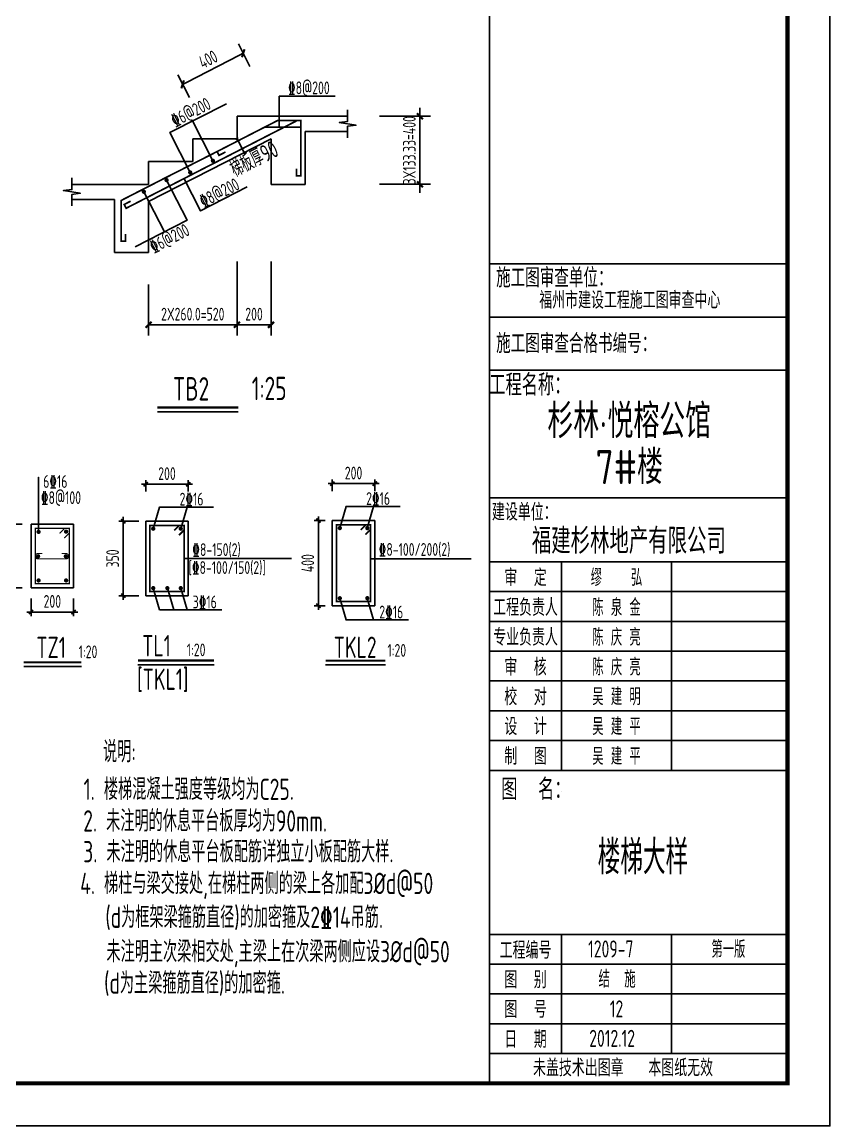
# Model space of a CAD drawing. Extents: x -144902 to 588294, y -160863 to 65494.
# Drawn here: x 268654 to 287642, y -159300 to -133365 of the extents above; entities that cross this region are included whole.
import ezdxf
from ezdxf.enums import TextEntityAlignment as Align

# ---------------------------------------------------------------- set-up
doc = ezdxf.new("R2010")
doc.units = 0
doc.header["$LTSCALE"] = 100
doc.layers.get('0').update_dxf_attribs({"linetype": 'CONTINUOUS'})
doc.layers.get('Defpoints').update_dxf_attribs({"linetype": 'CONTINUOUS'})
for name, color, linetype in [('1508', 2, 'CONTINUOUS'), ('BBAR', 1, 'CONTINUOUS'), ('BDIM', 3, 'CONTINUOUS'), ('BSET', 2, 'CONTINUOUS'), ('CBAR', 1, 'CONTINUOUS'), ('CDIM', 3, 'CONTINUOUS'), ('colu', 255, 'CONTINUOUS'), ('CSET', 2, 'CONTINUOUS'), ('GZ', 7, 'CONTINUOUS'), ('NOTES', 7, 'CONTINUOUS'), ('PUB_TITLE', 4, 'CONTINUOUS'), ('STAIR', 2, 'CONTINUOUS'), ('TEXT', 7, 'CONTINUOUS'), ('tk', 7, 'CONTINUOUS'), ('柱', 2, 'CONTINUOUS'), ('结-柱', 4, 'CONTINUOUS')]:
    doc.layers.add(name, color=color, linetype=linetype)
doc.layers.add('REIN', color=6, linetype='CONTINUOUS', lineweight=18)
doc.styles.add('HZTXT2', font='tssdeng.shx', dxfattribs={"width": 0.7, "bigfont": 'tssdchn.shx'})
doc.styles.get("Standard").update_dxf_attribs({"font": 'tssdeng.shx', "width": 0.7, "bigfont": 'tssdchn.shx'})
doc.styles.add('TSSD_Dimension', font='Tssdeng.shx', dxfattribs={"width": 0.7, "bigfont": 'tssdchn.shx'})
doc.dimstyles.new('TSSD_100_100', dxfattribs={"dimtxt": 300, "dimasz": 100, "dimexe": 100, "dimexo": 250, "dimgap": 100, "dimtad": 1, "dimdec": 0, "dimzin": 0, "dimdsep": 46, "dimtxsty": 'TSSD_Dimension', "dimblk": 'ARCHTICK', "dimcen": 0, "dimdle": 100, "dimclrt": 7, "dimadec": 0, "dimazin": 0, "dimtfac": 1, "dimtdec": 0, "dimtix": 1, "dimtmove": 2, "dimatfit": 3, "dimfxl": 1, "dimtolj": 1, "dimtzin": 0, "dimarcsym": 0})
doc.dimstyles.new('TSSD_100_100$0', dxfattribs={"dimtxt": 300, "dimasz": 100, "dimexe": 250, "dimexo": 250, "dimgap": 100, "dimtad": 1, "dimdec": 0, "dimzin": 0, "dimdsep": 46, "dimtxsty": 'TSSD_Dimension', "dimblk": '_tsdbk', "dimblk1": '_tsdbk', "dimblk2": '_tsdbk', "dimsah": 1, "dimcen": 0, "dimclrt": 7, "dimadec": 0, "dimazin": 0, "dimtfac": 1, "dimtdec": 0, "dimtix": 1, "dimtmove": 2, "dimatfit": 3, "dimldrblk": '_tsdbk', "dimfxl": 1, "dimtolj": 1, "dimtzin": 0, "dimarcsym": 0})

# ---------------------------------------------------------------- blocks, each defined once
blk = doc.blocks.new('A1tk')
at = {"layer": 'PUB_TITLE'}
for p, q in [((76100, 20254), (83100, 20254)), ((76100, 19004), (83100, 19004)), ((76100, 17754), (83100, 17754)), ((76100, 14754), (83100, 14754)), ((76100, 13254), (83100, 13254)), ((77791, 13254), (77791, 8354)), ((80377, 13254), (80377, 8354)), ((76100, 12554), (83100, 12554)), ((76100, 11854), (83100, 11854)), ((76100, 11154), (83100, 11154)), ((76100, 10454), (83100, 10454)), ((76100, 9754), (83100, 9754)), ((76100, 9054), (83100, 9054)), ((76100, 8354), (83100, 8354)), ((77791, 7859), (77791, 7854)), ((76100, 4500), (83100, 4500)), ((77791, 4500), (77791, 1700)), ((80377, 4500), (80377, 1700)), ((83100, 4500), (83100, 1700)), ((76100, 3800), (83100, 3800)), ((76100, 3100), (83100, 3100)), ((76100, 2400), (83100, 2400)), ((83100, 1700), (76100, 1700))]:
    blk.add_line(p, q, dxfattribs=at)
at = {"layer": 'tk'}
blk.add_line((76100, 1000), (76100, 58400), dxfattribs=at)
at = {"layer": 'tk', "color": 5}
blk.add_lwpolyline([(0, 0), (0, 59400), (84100, 59400), (84100, 0)], close=True, dxfattribs=at)
at = {"layer": 'tk', "const_width": 100}
blk.add_lwpolyline([(2500, 1000), (83100, 1000), (83100, 58400), (2500, 58400)], close=True, dxfattribs=at)
at = {"width": 0.8}
blk.add_text('福州市建设工程施工图审查中心', height=400, dxfattribs=at).set_placement((77268, 19202))
at = {"layer": 'PUB_TITLE', "style": 'HZTXT2', "width": 0.8}
for s, height, p in [('施工图审查单位：', 450, (77622, 19953)), ('施工图审查合格书编号：', 450, (78136, 18409)), ('日  期', 400, (76945, 2050))]:
    blk.add_text(s, height=height, dxfattribs=at).set_placement(p, align=Align.MIDDLE)
at = {"layer": 'PUB_TITLE', "width": 0.8}
for s, height, p in [('工程名称：', 500, (77047, 17437)), ('杉林·悦榕公馆', 800, (79383, 16604)), ('7#楼', 800, (79383, 15520)), ('建设单位：', 400, (76917, 14445)), ('福建杉林地产有限公司', 600, (79374, 13772)), ('审  定', 400, (76945, 12904)), ('工程负责人', 400, (76945, 12204)), ('专业负责人', 400, (76945, 11504)), ('审  核', 400, (76945, 10804)), ('校  对', 400, (76945, 10104)), ('设  计', 400, (76945, 9404)), ('制  图', 400, (76945, 8704)), ('图  名：', 500, (77188, 7934)), ('工程编号', 400, (76945, 4150)), ('图  别', 400, (76945, 3450)), ('图  号', 400, (76945, 2750)), ('未盖技术出图章   本图纸无效', 400, (79237, 1389))]:
    blk.add_text(s, height=height, dxfattribs=at).set_placement(p, align=Align.MIDDLE)
at = {"layer": 'PUB_TITLE', "linetype": 'ByBlock', "width": 0.7}
for s, p in [('缪    弘', (79084, 12904)), ('陈 泉 金', (79084, 12204)), ('陈 庆 亮', (79084, 11504)), ('陈 庆 亮', (79084, 10804)), ('吴 建 明', (79084, 10104)), ('吴 建 平', (79084, 9404)), ('吴 建 平', (79084, 8704))]:
    blk.add_text(s, height=400, dxfattribs=at).set_placement(p, align=Align.MIDDLE)
for s, p in [('1209-7', (78416, 3958)), ('第一版', (81314, 3950)), ('结  施', (78661, 3250)), ('2012.12', (78443, 1858))]:
    blk.add_text(s, height=400, dxfattribs=at).set_placement(p)
blk = doc.blocks.new('_ArchTick')
at = {"color": 0, "linetype": 'ByBlock', "const_width": 0.4}
blk.add_lwpolyline([(-0.5, -0.5), (0.5, 0.5)], dxfattribs=at)
blk = doc.blocks.new('*D1403')
at = {"layer": 'BDIM', "color": 0, "lineweight": -2}
for p, q in [((271560, -144397), (271560, -144124)), ((272560, -144397), (272560, -144124)), ((271460, -144224), (272660, -144224))]:
    blk.add_line(p, q, dxfattribs=at)
at = {"layer": 'Defpoints', "color": 0}
for p in [(272560, -144224), (271560, -144647), (272560, -144647)]:
    blk.add_point(p, dxfattribs=at)
at = {"layer": 'BDIM', "color": 0, "lineweight": -2, "xscale": 100, "yscale": 100, "zscale": 100, "rotation": 180}
blk.add_blockref('_ArchTick', (271560, -144224), dxfattribs=at)
at = {"layer": 'BDIM', "color": 0, "lineweight": -2, "xscale": 100, "yscale": 100, "zscale": 100}
blk.add_blockref('_ArchTick', (272560, -144224), dxfattribs=at)
at = {"layer": 'BDIM', "color": 7, "insert": (272060, -143974), "char_height": 300, "attachment_point": 5, "style": 'TSSD_Dimension'}
blk.add_mtext('\\A1;200', dxfattribs=at)
blk = doc.blocks.new('*D1404')
at = {"layer": 'BDIM', "color": 0, "lineweight": -2}
for p, q in [((271395, -145092), (270932, -145092)), ((271032, -144992), (271032, -146942)), ((271395, -146842), (270932, -146842))]:
    blk.add_line(p, q, dxfattribs=at)
at = {"layer": 'Defpoints', "color": 0}
for p in [(271645, -145092), (271032, -146842), (271645, -146842)]:
    blk.add_point(p, dxfattribs=at)
at = {"layer": 'BDIM', "color": 0, "lineweight": -2, "xscale": 100, "yscale": 100, "zscale": 100}
for p, rotation in [((271032, -145092), 90), ((271032, -146842), 270)]:
    blk.add_blockref('_ArchTick', p, dxfattribs=dict(at, rotation=rotation))
at = {"layer": 'BDIM', "color": 7, "insert": (270782, -145967), "char_height": 300, "attachment_point": 5, "rotation": 90, "style": 'TSSD_Dimension'}
blk.add_mtext('\\A1;350', dxfattribs=at)
blk = doc.blocks.new('*D1410')
at = {"layer": 'BDIM', "color": 0, "lineweight": -2}
for p, q in [((275945, -144383), (275945, -144110)), ((276945, -144383), (276945, -144110)), ((275845, -144210), (277045, -144210))]:
    blk.add_line(p, q, dxfattribs=at)
at = {"layer": 'Defpoints', "color": 0}
for p in [(276945, -144210), (275945, -144633), (276945, -144633)]:
    blk.add_point(p, dxfattribs=at)
at = {"layer": 'BDIM', "color": 0, "lineweight": -2, "xscale": 100, "yscale": 100, "zscale": 100, "rotation": 180}
blk.add_blockref('_ArchTick', (275945, -144210), dxfattribs=at)
at = {"layer": 'BDIM', "color": 0, "lineweight": -2, "xscale": 100, "yscale": 100, "zscale": 100}
blk.add_blockref('_ArchTick', (276945, -144210), dxfattribs=at)
at = {"layer": 'BDIM', "color": 7, "insert": (276445, -143960), "char_height": 300, "attachment_point": 5, "style": 'TSSD_Dimension'}
blk.add_mtext('\\A1;200', dxfattribs=at)
blk = doc.blocks.new('*D1411')
at = {"layer": 'CDIM', "color": 0, "lineweight": -2}
for p, q in [((268865, -146911), (268865, -147326)), ((269865, -146911), (269865, -147326)), ((268765, -147226), (269965, -147226))]:
    blk.add_line(p, q, dxfattribs=at)
at = {"layer": 'Defpoints', "color": 0}
for p in [(268865, -146661), (269865, -146661), (269865, -147226)]:
    blk.add_point(p, dxfattribs=at)
at = {"layer": 'CDIM', "color": 0, "lineweight": -2, "xscale": 100, "yscale": 100, "zscale": 100, "rotation": 180}
blk.add_blockref('_ArchTick', (268865, -147226), dxfattribs=at)
at = {"layer": 'CDIM', "color": 0, "lineweight": -2, "xscale": 100, "yscale": 100, "zscale": 100}
blk.add_blockref('_ArchTick', (269865, -147226), dxfattribs=at)
at = {"layer": 'CDIM', "color": 7, "insert": (269365, -146976), "char_height": 300, "attachment_point": 5, "style": 'TSSD_Dimension'}
blk.add_mtext('\\A1;200', dxfattribs=at)
blk = doc.blocks.new('*D1412')
at = {"layer": 'CDIM', "color": 0, "lineweight": -2}
for p, q in [((268653, -145161), (268282, -145161)), ((268382, -145061), (268382, -146761)), ((268653, -146661), (268282, -146661))]:
    blk.add_line(p, q, dxfattribs=at)
at = {"layer": 'Defpoints', "color": 0}
for p in [(268903, -145161), (268382, -146661), (268903, -146661)]:
    blk.add_point(p, dxfattribs=at)
at = {"layer": 'CDIM', "color": 0, "lineweight": -2, "xscale": 100, "yscale": 100, "zscale": 100}
for p, rotation in [((268382, -145161), 90), ((268382, -146661), 270)]:
    blk.add_blockref('_ArchTick', p, dxfattribs=dict(at, rotation=rotation))
at = {"layer": 'CDIM', "color": 7, "insert": (268132, -145911), "char_height": 300, "attachment_point": 5, "rotation": 90, "style": 'TSSD_Dimension'}
blk.add_mtext('\\A1;300', dxfattribs=at)
blk = doc.blocks.new('*D1413')
at = {"layer": 'BDIM', "color": 0, "lineweight": -2}
for p, q in [((275781, -145078), (275519, -145078)), ((275619, -144978), (275619, -147178)), ((275781, -147078), (275519, -147078))]:
    blk.add_line(p, q, dxfattribs=at)
at = {"layer": 'Defpoints', "color": 0}
for p in [(276031, -145078), (275619, -147078), (276031, -147078)]:
    blk.add_point(p, dxfattribs=at)
at = {"layer": 'BDIM', "color": 0, "lineweight": -2, "xscale": 100, "yscale": 100, "zscale": 100}
for p, rotation in [((275619, -145078), 90), ((275619, -147078), 270)]:
    blk.add_blockref('_ArchTick', p, dxfattribs=dict(at, rotation=rotation))
at = {"layer": 'BDIM', "color": 7, "insert": (275369, -146078), "char_height": 300, "attachment_point": 5, "rotation": 90, "style": 'TSSD_Dimension'}
blk.add_mtext('\\A1;400', dxfattribs=at)
blk = doc.blocks.new('_tsdbk')
blk.add_line((-1, 0), (0, 0))
at = {"const_width": 0.5}
blk.add_lwpolyline([(-0.7, -0.7), (0.7, 0.7)], dxfattribs=at)
blk = doc.blocks.new('*D1419')
at = {"layer": 'Defpoints', "color": 0}
for p in [(273852, -134098), (274125, -134632), (272702, -135362)]:
    blk.add_point(p, dxfattribs=at)
at = {"layer": 'STAIR', "color": 0, "lineweight": -2}
for p, q in [((274011, -134409), (273738, -133876)), ((272517, -134783), (273763, -134144)), ((272588, -135140), (272314, -134606))]:
    blk.add_line(p, q, dxfattribs=at)
at = {"layer": 'STAIR', "color": 0, "lineweight": -2, "xscale": 100, "yscale": 100, "zscale": 100}
for p, rotation in [((273852, -134098), 27.14909976686223), ((272428, -134828), 207.1490997668622)]:
    blk.add_blockref('_tsdbk', p, dxfattribs=dict(at, rotation=rotation))
at = {"layer": 'STAIR', "color": 7, "insert": (273026, -134241), "char_height": 300, "attachment_point": 5, "rotation": 27.1491, "style": 'TSSD_Dimension'}
blk.add_mtext('\\A1;400', dxfattribs=at)
blk = doc.blocks.new('*D1420')
at = {"layer": 'Defpoints', "color": 0}
for p in [(276806, -135577), (278006, -135577), (276806, -137177)]:
    blk.add_point(p, dxfattribs=at)
at = {"layer": 'STAIR', "color": 0, "lineweight": -2}
for p, q in [((278006, -135477), (278006, -135377)), ((277056, -135577), (278256, -135577)), ((278006, -137177), (278006, -135577)), ((277056, -137177), (278256, -137177)), ((278006, -137277), (278006, -137377))]:
    blk.add_line(p, q, dxfattribs=at)
at = {"layer": 'STAIR', "color": 0, "lineweight": -2, "xscale": 100, "yscale": 100, "zscale": 100}
for p, rotation in [((278006, -135577), 270), ((278006, -137177), 90)]:
    blk.add_blockref('_tsdbk', p, dxfattribs=dict(at, rotation=rotation))
at = {"layer": 'STAIR', "color": 7, "insert": (277756, -136377), "char_height": 300, "attachment_point": 5, "rotation": 90, "style": 'TSSD_Dimension'}
blk.add_mtext('\\A1;3X133.33=400', dxfattribs=at)
blk = doc.blocks.new('*D1421')
at = {"layer": 'Defpoints', "color": 0}
for p in [(273706, -138744), (271626, -139277), (273706, -140477)]:
    blk.add_point(p, dxfattribs=at)
at = {"layer": 'STAIR', "color": 0, "lineweight": -2}
for p, q in [((273706, -138994), (273706, -140727)), ((271626, -139527), (271626, -140727)), ((271726, -140477), (273606, -140477))]:
    blk.add_line(p, q, dxfattribs=at)
at = {"layer": 'STAIR', "color": 0, "lineweight": -2, "xscale": 100, "yscale": 100, "zscale": 100, "rotation": 180}
blk.add_blockref('_tsdbk', (271626, -140477), dxfattribs=at)
at = {"layer": 'STAIR', "color": 0, "lineweight": -2, "xscale": 100, "yscale": 100, "zscale": 100}
blk.add_blockref('_tsdbk', (273706, -140477), dxfattribs=at)
at = {"layer": 'STAIR', "color": 7, "insert": (272666, -140227), "char_height": 300, "attachment_point": 5, "style": 'TSSD_Dimension'}
blk.add_mtext('\\A1;2X260.0=520', dxfattribs=at)
blk = doc.blocks.new('*D1422')
at = {"layer": 'Defpoints', "color": 0}
for p in [(273706, -138744), (274506, -138744), (274506, -140477)]:
    blk.add_point(p, dxfattribs=at)
at = {"layer": 'STAIR', "color": 0, "lineweight": -2}
for p, q in [((273706, -138994), (273706, -140727)), ((274506, -138994), (274506, -140727)), ((273806, -140477), (274406, -140477))]:
    blk.add_line(p, q, dxfattribs=at)
at = {"layer": 'STAIR', "color": 0, "lineweight": -2, "xscale": 100, "yscale": 100, "zscale": 100, "rotation": 180}
blk.add_blockref('_tsdbk', (273706, -140477), dxfattribs=at)
at = {"layer": 'STAIR', "color": 0, "lineweight": -2, "xscale": 100, "yscale": 100, "zscale": 100}
blk.add_blockref('_tsdbk', (274506, -140477), dxfattribs=at)
at = {"layer": 'STAIR', "color": 7, "insert": (274106, -140227), "char_height": 300, "attachment_point": 5, "style": 'TSSD_Dimension'}
blk.add_mtext('\\A1;200', dxfattribs=at)

msp = doc.modelspace()

# ---------------------------------------------------------------- linework, layer by layer
at = {"layer": 'BBAR', "const_width": 40}
for points in [[(272230.887, -145310.866), (272351.095, -145190.658), (272461.095, -145190.658), (272461.093, -146742.668), (271659.082, -146742.668), (271659.085, -145190.656), (272461.095, -145190.658), (272461.095, -145300.658), (272340.887, -145420.866)], [(276615.951, -145297.191), (276736.159, -145176.983), (276846.159, -145176.983), (276846.157, -146978.993), (276044.146, -146978.993), (276044.149, -145176.98), (276846.159, -145176.983), (276846.159, -145286.983), (276725.951, -145407.191)]]:
    msp.add_lwpolyline(points, dxfattribs=at)
at = {"layer": 'BBAR', "const_width": 50}
for points in [[(271711.867, -145268.437, 1), (271761.867, -145268.437, 1)], [(272358.314, -145268.44, 1), (272408.314, -145268.44, 1)], [(276096.931, -145254.762, 1), (276146.931, -145254.762, 1)], [(276743.378, -145254.765, 1), (276793.378, -145254.765, 1)], [(271711.864, -146664.887, 1), (271761.864, -146664.887, 1)], [(272044.292, -146664.887, 1), (272094.292, -146664.887, 1)], [(272358.311, -146664.887, 1), (272408.311, -146664.887, 1)], [(276096.928, -146901.211, 1), (276146.928, -146901.211, 1)], [(276743.375, -146901.211, 1), (276793.375, -146901.211, 1)]]:
    msp.add_lwpolyline(points, format="xyb", close=True, dxfattribs=at)
at = {"layer": 'BDIM'}
msp.add_line((274984.117, -145967.331), (272447.874, -145967.331), dxfattribs=at)
at = {"layer": 'BSET'}
for p, q in [((271560.09, -145091.661), (271560.088, -146841.663)), ((272560.09, -145091.663), (271560.09, -145091.661)), ((272560.088, -146841.663), (272560.09, -145091.663)), ((271560.088, -146841.663), (272560.088, -146841.663))]:
    msp.add_line(p, q, dxfattribs=at)
at = {"layer": 'BSET', "color": 4}
for p, q in [((268692.279, -148508.449, -690.819), (270050.296, -148508.449, -690.819)), ((271377.109, -148465.447), (273166.937, -148465.447)), ((275788.157, -148469.49), (277192.536, -148469.49))]:
    msp.add_line(p, q, dxfattribs=at)
at = {"layer": 'BSET', "color": 4, "const_width": 50}
for points in [[(271377.109, -148365.447), (273166.937, -148365.447)], [(275788.157, -148369.49), (277192.536, -148369.49)]]:
    msp.add_lwpolyline(points, dxfattribs=at)
at = {"layer": 'BSET', "color": 4, "const_width": 50, "elevation": -690.819}
msp.add_lwpolyline([(268692.279, -148408.449), (270050.296, -148408.449)], dxfattribs=at)
at = {"layer": 'CBAR', "const_width": 50}
for points in [[(269016.949, -145343.419, 1), (269066.949, -145343.419, 1)], [(269663.397, -145337.384, 1), (269713.397, -145337.384, 1)], [(269016.949, -146483.831, 1), (269066.949, -146483.831, 1)], [(269663.396, -146483.831, 1), (269713.396, -146483.831, 1)]]:
    msp.add_lwpolyline(points, format="xyb", close=True, dxfattribs=at)
at = {"layer": 'colu'}
msp.add_lwpolyline([(269041.951, -145312.381), (269041.951, -144060.326)], close=True, dxfattribs=at)
msp.add_lwpolyline([(269041.951, -145312.381), (269041.951, -144060.326)], close=True, dxfattribs=at)
msp.add_lwpolyline([(269041.951, -145312.381), (269041.951, -144060.326)], close=True, dxfattribs=at)
msp.add_lwpolyline([(269041.951, -145312.381), (269041.951, -144060.326)], close=True, dxfattribs=at)
msp.add_lwpolyline([(269041.951, -145312.381), (269041.951, -144060.326)], close=True, dxfattribs=at)
msp.add_lwpolyline([(269041.951, -145312.381), (269041.951, -144060.326)], close=True, dxfattribs=at)
msp.add_lwpolyline([(269041.951, -145312.381), (269041.951, -144060.326)], close=True, dxfattribs=at)
msp.add_lwpolyline([(269041.951, -145312.381), (269041.951, -144060.326)], close=True, dxfattribs=at)
msp.add_lwpolyline([(269041.951, -145312.381), (269041.951, -144060.326)], close=True, dxfattribs=at)
msp.add_lwpolyline([(269041.951, -145312.381), (269041.951, -144060.326)], close=True, dxfattribs=at)
at = {"layer": 'colu', "ltscale": 0.5}
msp.add_lwpolyline([(269041.951, -145312.381), (269041.951, -144060.326)], close=True, dxfattribs=at)
msp.add_lwpolyline([(269041.951, -145312.381), (269041.951, -144060.326)], close=True, dxfattribs=at)
msp.add_lwpolyline([(269041.951, -145312.381), (269041.951, -144060.326)], close=True, dxfattribs=at)
msp.add_lwpolyline([(269041.951, -145312.381), (269041.951, -144060.326)], close=True, dxfattribs=at)
at = {"layer": 'colu', "ltscale": 0.5, "elevation": -690.819}
msp.add_lwpolyline([(269041.951, -145312.381), (269041.951, -144060.326)], close=True, dxfattribs=at)
msp.add_lwpolyline([(269041.951, -145312.381), (269041.951, -144060.326)], close=True, dxfattribs=at)
msp.add_lwpolyline([(269041.951, -145312.381), (269041.951, -144060.326)], close=True, dxfattribs=at)
at = {"layer": 'CSET'}
for p, q in [((268865.174, -145160.605), (268865.173, -146660.607)), ((269865.174, -145160.607), (268865.174, -145160.605)), ((269865.173, -146660.607), (269865.174, -145160.607)), ((268865.173, -146660.607), (269865.173, -146660.607))]:
    msp.add_line(p, q, dxfattribs=at)
at = {"layer": 'GZ', "color": 3}
for p, q in [((275945.154, -145077.985), (275945.151, -147077.988)), ((276945.154, -145077.988), (275945.154, -145077.985)), ((276945.151, -147077.988), (276945.154, -145077.988)), ((275945.151, -147077.988), (276945.151, -147077.988))]:
    msp.add_line(p, q, dxfattribs=at)
at = {"layer": 'REIN', "ltscale": 10, "const_width": 30}
msp.add_lwpolyline([(269535.971, -145379.81), (269656.179, -145259.602), (269766.179, -145259.602), (269766.178, -146561.612), (268964.167, -146561.612), (268964.169, -145259.6), (269766.179, -145259.602), (269766.179, -145369.602), (269645.971, -145489.81)], dxfattribs=at)
at = {"layer": 'REIN', "color": 6, "const_width": 25}
msp.add_lwpolyline([(269583.571, -145849.272), (269683.571, -145849.272, -1), (269683.571, -145979.272), (269030.173, -145979.272, -1), (269030.173, -145849.272), (269130.173, -145849.272)], format="xyb", dxfattribs=at)
at = {"layer": 'REIN', "color": 6, "const_width": 50}
for points in [[(269005.173, -145916.147, 1), (269055.173, -145916.147, 1)], [(269658.571, -145916.147, 1), (269708.571, -145916.147, 1)]]:
    msp.add_lwpolyline(points, format="xyb", close=True, dxfattribs=at)
at = {"layer": 'STAIR'}
for p, q in [((273706.205, -136110.703), (273706.205, -135577.383)), ((273706.205, -135577.383), (274506.205, -135577.383)), ((274506.205, -135577.383), (276306.205, -135577.383)), ((273139.89, -136623.893), (272660.273, -135688.489)), ((272666.205, -136644.023), (272666.205, -136110.703)), ((272666.205, -136110.703), (273706.205, -136110.703)), ((273721.437, -136077.56), (273692.595, -136140.318)), ((273706.205, -136110.703), (273870.476, -136431.039)), ((274506.205, -137177.383), (274506.205, -136105.032)), ((276306.205, -135937.383), (275306.205, -135937.383)), ((275306.205, -135937.383), (275306.205, -137177.383)), ((273885.708, -136397.896), (273856.866, -136460.654)), ((271626.205, -137177.343), (271626.205, -136644.023)), ((271626.205, -136644.023), (272666.205, -136644.023)), ((269826.205, -137177.343), (271626.205, -137177.343)), ((275306.205, -137177.383), (274506.205, -137177.383)), ((271515.988, -137351.899), (271999.674, -138295.111)), ((269826.205, -137537.343), (270826.205, -137537.343)), ((270826.205, -137537.343), (270826.205, -138777.343)), ((271626.205, -138777.343), (271626.205, -137581.918)), ((270826.205, -138777.343), (271626.205, -138777.343))]:
    msp.add_line(p, q, dxfattribs=at)
at = {"layer": 'STAIR', "color": 4}
msp.add_line((271833.878, -142520.691), (273733.878, -142520.691), dxfattribs=at)
at = {"layer": 'STAIR'}
for points in [[(274699.604, -135829.791), (274699.604, -135108.315), (276011.718, -135108.315)], [(272605.996, -136897.678), (272126.369, -135962.381), (273458.93, -135285.808)], [(276306.205, -135427.383), (276306.205, -135700.383), (276107.782, -135725.45), (276502.858, -135788.024), (276304.435, -135813.09), (276304.435, -136086.09)], [(271626.205, -137581.918), (274506.205, -136105.032)], [(269826.205, -137027.343), (269826.205, -137300.343), (269627.782, -137325.41), (270022.858, -137387.984), (269824.435, -137413.05), (269824.435, -137686.05)], [(272049.881, -137078.114), (272533.567, -138021.326), (271313.422, -138647.026)], [(272456.512, -137035.862), (272848.581, -137800.416), (273943.088, -137239.144)]]:
    msp.add_lwpolyline(points, dxfattribs=at)
at = {"layer": 'STAIR', "color": 2, "const_width": 40}
msp.add_lwpolyline([(275121.573, -135677.085), (274661.357, -135677.085), (273237.641, -136407.177), (271957.917, -137056.687), (270984.898, -137555.659), (270984.898, -138515.659), (271084.898, -138515.659), (271084.898, -138345.659)], dxfattribs=at)
at = {"layer": 'STAIR', "const_width": 40}
for points in [[(271206.214, -137572.529), (271054.944, -137650.102), (271100.575, -137739.084), (275121.573, -135677.085), (275206.503, -135677.085), (275206.503, -136977.085), (275106.503, -136977.085), (275106.503, -136807.085)], [(274349.349, -135837.085), (275206.503, -135837.085)], [(273237.641, -136407.177), (273283.272, -136496.16), (273434.542, -136418.587)]]:
    msp.add_lwpolyline(points, dxfattribs=at)
at = {"layer": 'STAIR', "const_width": 50}
for points in [[(273114.89, -136623.893, 1), (273164.89, -136623.893, 1)], [(272580.996, -136897.678, 1), (272630.996, -136897.678, 1)], [(272024.881, -137078.114, 1), (272074.881, -137078.114, 1)], [(271490.988, -137351.899, 1), (271540.988, -137351.899, 1)]]:
    msp.add_lwpolyline(points, format="xyb", close=True, dxfattribs=at)
at = {"layer": 'STAIR', "color": 4, "const_width": 50}
msp.add_lwpolyline([(271833.878, -142420.691), (273733.878, -142420.691)], dxfattribs=at)
at = {"layer": 'TEXT'}
for p, q in [((272383.314, -145268.44), (272531.179, -144759.484)), ((276768.378, -145254.765), (276916.243, -144745.809)), ((279207.915, -145974.033), (276832.938, -145974.033)), ((272073.928, -146664.887), (272221.793, -147173.842)), ((272383.311, -146664.887), (272531.176, -147173.842)), ((276768.375, -146901.211), (276916.24, -147410.167))]:
    msp.add_line(p, q, dxfattribs=at)
for points in [[(271736.867, -145268.437), (271884.732, -144759.482), (273156.179, -144759.482)], [(276121.931, -145254.762), (276269.796, -144745.806), (277541.243, -144745.806)], [(271736.864, -146664.887), (271884.73, -147173.842), (273348.088, -147173.842)], [(276121.928, -146901.211), (276269.793, -147410.167), (277733.152, -147410.167)]]:
    msp.add_lwpolyline(points, dxfattribs=at)
at = {"layer": '柱'}
msp.add_line((269041.951, -145312.381), (269041.951, -144060.326), dxfattribs=at)
at = {"layer": '结-柱', "ltscale": 0.5}
msp.add_lwpolyline([(269041.951, -145312.381), (269041.951, -144060.326)], close=True, dxfattribs=at)
msp.add_lwpolyline([(269041.951, -145312.381), (269041.951, -144060.326)], close=True, dxfattribs=at)

# ---------------------------------------------------------------- block references
at = {"layer": '1508'}
msp.add_blockref('A1tk', (203541.688, -159300.016), dxfattribs=at)

# ---------------------------------------------------------------- texts
at = {"layer": 'BSET', "color": 4, "width": 0.7}
for s, p in [('TZ1', (268989.706, -148307.608)), ('TL1', (271478.704, -148266.996)), ('TKL2', (275978.826, -148304.184)), ('[TKL1]', (271358.678, -149054.668))]:
    msp.add_text(s, height=500, dxfattribs=at).set_placement(p)
at = {"layer": 'CSET', "color": 4, "width": 0.7}
for p in [(269984.329, -148310.259), (272525.295, -148264.999), (277241.932, -148277.394)]:
    msp.add_text('1:20', height=300, dxfattribs=at).set_placement(p)
at = {"layer": 'NOTES', "width": 0.7}
for s, p in [('说明:', (270555.914, -150757.706)), ('1. 楼梯混凝土强度等级均为C25.', (270099.531, -151639.983)), ('2. 未注明的休息平台板厚均为90mm.', (270091.586, -152384.024)), ('3. 未注明的休息平台板配筋详独立小板配筋大样.', (270091.586, -153107.074)), ('4. 梯柱与梁交接处,在梯柱两侧的梁上各加配3%%Cd@50', (270019.027, -153852.541)), ('(d为框架梁箍筋直径)的加密箍及2%%13214吊筋.', (270611.803, -154647.777)), ('未注明主次梁相交处,主梁上在次梁两侧应设3%%Cd@50', (270637.005, -155455.069)), ('(d为主梁箍筋直径)的加密箍.', (270582.157, -156194.322))]:
    msp.add_text(s, height=500, dxfattribs=at).set_placement(p)
at = {"layer": 'PUB_TITLE', "linetype": 'ByBlock', "width": 0.7}
msp.add_text('12', height=400, dxfattribs=at).set_placement((282625.59, -156550.016), align=Align.MIDDLE)
at = {"layer": 'STAIR', "width": 0.7}
msp.add_text('%%1328@200', height=300, dxfattribs=at).set_placement((274904.055, -135060.211))
for s, height, p in [('%%1326@200', 300, (272254.317, -135834.933)), ('梯板厚90', 400, (273670.501, -137028.606)), ('%%1328@200', 300, (272922.109, -137729.683)), ('%%1326@200', 300, (271752.588, -138800.314))]:
    msp.add_text(s, height=height, rotation=27.1490998, dxfattribs=at).set_placement(p)
at = {"layer": 'STAIR', "color": 4, "width": 0.7}
for s, p in [('TB2', (272200.318, -142256.493)), ('1:25', (274050.554, -142247.832))]:
    msp.add_text(s, height=550, dxfattribs=at).set_placement(p)
at = {"layer": 'TEXT', "width": 0.7}
for s, height, p in [('2%%13216', 300, (272356.176, -144723.119)), ('2%%13216', 300, (276741.24, -144709.444)), ('%%1328-150(2)', 300, (272654.781, -145910.235)), ('%%1328-100/200(2)', 300, (277035.867, -145905.84)), ('[%%1328-100/150(2)]', 300, (272567.708, -146331.545)), ('3%%13216', 300, (272665.596, -147139.864)), ('2%%13216', 300, (277050.66, -147376.188)), ('楼梯大样', 800, (282182.409, -153387.805))]:
    msp.add_text(s, height=height, dxfattribs=at).set_placement(p)
at = {"layer": '柱', "width": 0.7}
for s, p in [('6%%13216', (269149.917, -144309.507)), ('%%1328@100', (269096.09, -144688.355))]:
    msp.add_text(s, height=300, dxfattribs=at).set_placement(p)

# ---------------------------------------------------------------- dimensions: what is measured, and where the dimension line sits
at = {"layer": 'BDIM'}
dim = msp.add_linear_dim(base=(272560.091, -144223.958), p1=(271560.09, -144646.993), p2=(272560.091, -144646.996), text='200', dimstyle='TSSD_100_100', dxfattribs=at)
dim.commit()
dim.dimension.update_dxf_attribs({"geometry": '*D1403', "text_midpoint": (272060.091, -143973.958)})
dim = msp.add_linear_dim(base=(276945.155, -144210.283), p1=(275945.154, -144633.318), p2=(276945.155, -144633.32), text='200', dimstyle='TSSD_100_100$0', override={"dimexe": 100, "dimlfac": 0.2, "dimblk": 'ArchTick', "dimsah": 0, "dimdle": 100}, dxfattribs=at)
dim.commit()
dim.dimension.update_dxf_attribs({"geometry": '*D1410', "text_midpoint": (276445.154, -143960.283)})
for base, p1, p2, picture, middle in [((271031.623, -146841.663), (271645.448, -145091.661), (271645.446, -146841.663), '*D1404', (270781.623, -145966.662)), ((275618.686, -147077.988), (276030.513, -145077.986), (276030.51, -147077.988), '*D1413', (275368.686, -146077.987))]:
    dim = msp.add_linear_dim(base=base, p1=p1, p2=p2, angle=90, dimstyle='TSSD_100_100', override={"dimlfac": 0.2}, dxfattribs=at)
    dim.commit()
    dim.dimension.update_dxf_attribs({"geometry": picture, "text_midpoint": middle})
at = {"layer": 'CDIM'}
dim = msp.add_linear_dim(base=(268382.111, -146660.607), p1=(268903.416, -145160.605), p2=(268903.414, -146660.607), angle=90, dimstyle='TSSD_100_100', override={"dimlfac": 0.2}, dxfattribs=at)
dim.commit()
dim.dimension.update_dxf_attribs({"geometry": '*D1412', "text_midpoint": (268132.111, -145910.606)})
dim = msp.add_linear_dim(base=(269865.173, -147225.648, -690.819), p1=(268865.173, -146660.607, -690.819), p2=(269865.173, -146660.607, -690.819), dimstyle='TSSD_100_100', override={"dimlfac": 0.2}, dxfattribs=at)
dim.commit()
dim.dimension.update_dxf_attribs({"geometry": '*D1411', "text_midpoint": (269365.173, -146975.648, -690.819)})
at = {"layer": 'STAIR'}
for base, p1, p2, angle, text, picture, middle in [((273851.611, -134098.042), (272701.681, -135362.028), (274125.396, -134631.936), 27.1490998, '400', '*D1419', (273025.677, -134240.633)), ((278006.205, -135577.383), (276806.205, -137177.343), (276806.205, -135577.383), 90, '3X133.33=400', '*D1420', (277756.205, -136377.363))]:
    dim = msp.add_linear_dim(base=base, p1=p1, p2=p2, angle=angle, text=text, dimstyle='TSSD_100_100$0', override={"dimzin": 8}, dxfattribs=at)
    dim.commit()
    dim.dimension.update_dxf_attribs({"geometry": picture, "text_midpoint": middle})
for base, p1, p2, text, picture, middle in [((273706.205, -140477.343), (271626.205, -139277.343), (273706.205, -138744.023), '2X260.0=520', '*D1421', (272666.205, -140227.343)), ((274506.205, -140477.343), (273706.205, -138744.023), (274506.205, -138744.023), '200', '*D1422', (274106.205, -140227.343))]:
    dim = msp.add_linear_dim(base=base, p1=p1, p2=p2, text=text, dimstyle='TSSD_100_100$0', override={"dimzin": 8}, dxfattribs=at)
    dim.commit()
    dim.dimension.update_dxf_attribs({"geometry": picture, "text_midpoint": middle})

doc.saveas('drawing.dxf')
